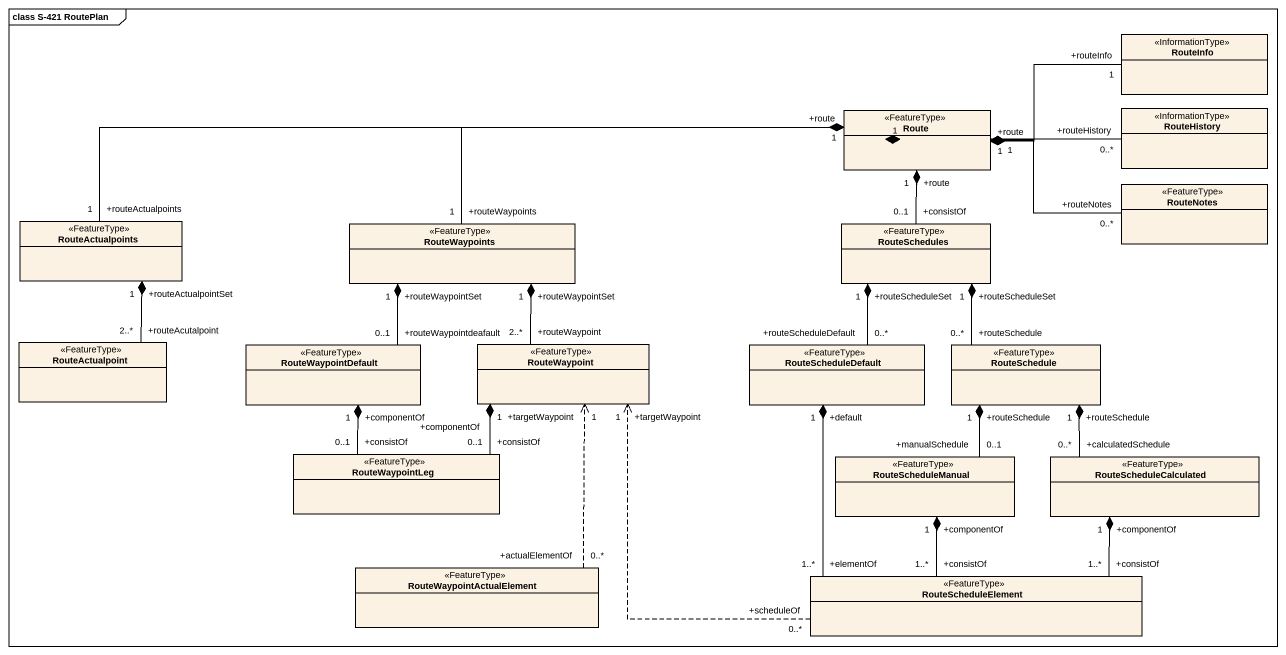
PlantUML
@startuml
mainframe class S-421 RoutePlan
hide circle
hide empty members
class RouteInfo <<InformationType>> #FCF2E3
class Route <<FeatureType>> #FCF2E3
class RouteHistory <<InformationType>> #FCF2E3
class RouteNotes <<FeatureType>> #FCF2E3
class RouteActualpoints <<FeatureType>> #FCF2E3
class RouteWaypoints <<FeatureType>> #FCF2E3
class RouteSchedules <<FeatureType>> #FCF2E3
class RouteActualpoint <<FeatureType>> #FCF2E3
class RouteWaypointDefault <<FeatureType>> #FCF2E3
class RouteWaypoint <<FeatureType>> #FCF2E3
class RouteScheduleDefault <<FeatureType>> #FCF2E3
class RouteSchedule <<FeatureType>> #FCF2E3
class RouteWaypointLeg <<FeatureType>> #FCF2E3
class RouteScheduleManual <<FeatureType>> #FCF2E3
class RouteScheduleCalculated <<FeatureType>> #FCF2E3
class RouteWaypointActualElement <<FeatureType>> #FCF2E3
class RouteScheduleElement <<FeatureType>> #FCF2E3
RouteInfo "+routeInfo\n1" -left-* "+route\n1" Route
RouteHistory "+routeHistory\n0..*" -left-* "1" Route
RouteNotes "+routeNotes\n0..*" -left-* "1" Route
RouteActualpoints "+routeActualpoints\n1" -right-* Route
RouteWaypoints "+routeWaypoints\n1" -right-* "+route\n1" Route
RouteSchedules "+consistOf\n0..1" -up-* "+route\n1" Route
RouteActualpoint "+routeAcutalpoint\n2..*" -up-* "+routeActualpointSet\n1" RouteActualpoints
RouteWaypointDefault "+routeWaypointdeafault\n0..1" -up-* "+routeWaypointSet\n1" RouteWaypoints
RouteWaypoint "+routeWaypoint\n2..*" -up-* "+routeWaypointSet\n1" RouteWaypoints
RouteScheduleDefault "+routeScheduleDefault\n0..*" -up-* "+routeScheduleSet\n1" RouteSchedules
RouteSchedule "+routeSchedule\n0..*" -up-* "+routeScheduleSet\n1" RouteSchedules
RouteWaypointLeg "+consistOf\n0..1" -up-* "+componentOf\n1" RouteWaypointDefault
RouteWaypointLeg "+consistOf\n0..1" -up-* "+componentOf\n1" RouteWaypoint
RouteScheduleManual "+manualSchedule\n0..1" -up-* "+routeSchedule\n1" RouteSchedule
RouteScheduleCalculated "+calculatedSchedule\n0..*" -up-* "+routeSchedule\n1" RouteSchedule
RouteWaypointActualElement "+actualElementOf\n0..*" .up.> "+targetWaypoint\n1" RouteWaypoint
RouteScheduleElement "+scheduleOf\n0..*" .left.> "+targetWaypoint\n1" RouteWaypoint
RouteScheduleElement "+elementOf\n1..*" -up-* "+default\n1" RouteScheduleDefault
RouteScheduleElement "+consistOf\n1..*" -up-* "+componentOf\n1" RouteScheduleManual
RouteScheduleElement "+consistOf\n1..*" -up-* "+componentOf\n1" RouteScheduleCalculated
@enduml
